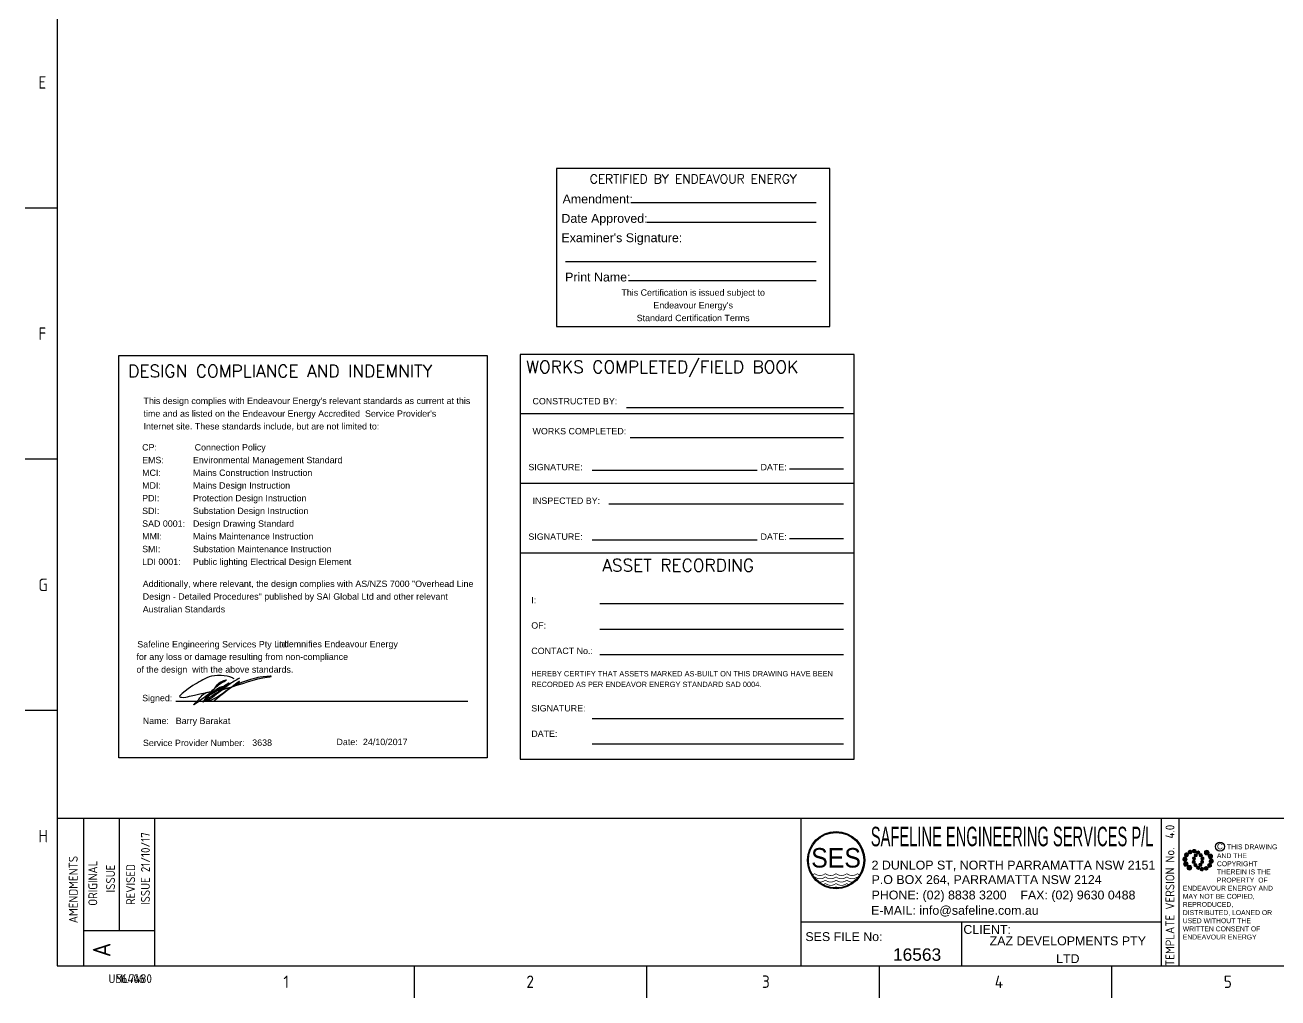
# Paper-space layout 'Sheet (2)' of a CAD drawing. Header units: metres. Extents: x -30 to 845, y -5 to 581.
# Drawn here: x -29.6 to 323.4, y -5.4 to 268.6 of the extents above; entities that cross this region are included whole.
import ezdxf
from ezdxf.enums import TextEntityAlignment as Align

# ---------------------------------------------------------------- set-up
doc = ezdxf.new("R2010")
doc.units = ezdxf.units.M
doc.layers.get('0').update_dxf_attribs({"color": 6})
for name, color, linetype in [('_User Miscellaneous1', 7, 'Continuous'), ('_User Miscellaneous6', 7, 'Continuous'), ('_User_HV_Exist', 7, 'Continuous'), ('Notes', 7, 'Continuous')]:
    doc.layers.add(name, color=color, linetype=linetype)
doc.styles.add('ARIAL', font='arial.ttf', dxfattribs={"height": 2})
doc.styles.add('BHB2', font='arial.ttf', dxfattribs={"height": 300})
doc.styles.add('Elec', font='romand__.ttf')
doc.styles.add('iecISOCP', font='isocp.shx')
doc.styles.get("Standard").update_dxf_attribs({"font": 'arial.ttf'})

# ---------------------------------------------------------------- blocks, each defined once
blk = doc.blocks.new('EE_LOGO_SMALL')
at = {"layer": 'Notes'}
h = blk.add_hatch(color=256, dxfattribs=at)
edge = h.paths.add_edge_path()
edge.add_spline(control_points=[(-8.41, 1.95), (-9.16, 1.99), (-9.8, 1.42), (-9.84, 0.67), (-9.89, -0.07), (-9.31, -0.71), (-8.56, -0.75), (-7.82, -0.8), (-7.18, -0.23), (-7.14, 0.52), (-7.09, 1.27), (-7.66, 1.91), (-8.41, 1.95)], knot_values=[0, 0, 0, 0, 1, 1, 1, 2, 2, 2, 3, 3, 3, 4, 4, 4, 4], degree=3, periodic=0)
h = blk.add_hatch(color=256, dxfattribs=at)
edge = h.paths.add_edge_path()
edge.add_spline(control_points=[(-6.81, 4.47), (-7.42, 4.82), (-8.21, 4.62), (-8.57, 4), (-8.92, 3.39), (-8.72, 2.6), (-8.1, 2.25), (-7.49, 1.89), (-6.7, 2.09), (-6.34, 2.71), (-5.98, 3.32), (-6.19, 4.11), (-6.81, 4.47)], knot_values=[0, 0, 0, 0, 1, 1, 1, 2, 2, 2, 3, 3, 3, 4, 4, 4, 4], degree=3, periodic=0)
h = blk.add_hatch(color=256, dxfattribs=at)
edge = h.paths.add_edge_path()
edge.add_spline(control_points=[(-4.19, 5.89), (-4.56, 6.46), (-5.32, 6.62), (-5.88, 6.26), (-6.45, 5.89), (-6.61, 5.13), (-6.25, 4.56), (-5.88, 4), (-5.13, 3.83), (-4.56, 4.2), (-3.99, 4.56), (-3.82, 5.32), (-4.19, 5.89)], knot_values=[0, 0, 0, 0, 1, 1, 1, 2, 2, 2, 3, 3, 3, 4, 4, 4, 4], degree=3, periodic=0)
h = blk.add_hatch(color=256, dxfattribs=at)
edge = h.paths.add_edge_path()
edge.add_spline(control_points=[(-2.5, 2.07), (-3.02, 2.18), (-3.52, 1.86), (-3.63, 1.35), (-3.74, 0.84), (-3.41, 0.33), (-2.91, 0.22), (-2.39, 0.11), (-1.89, 0.43), (-1.78, 0.95), (-1.67, 1.46), (-1.99, 1.96), (-2.5, 2.07)], knot_values=[0, 0, 0, 0, 1, 1, 1, 2, 2, 2, 3, 3, 3, 4, 4, 4, 4], degree=3, periodic=0)
h = blk.add_hatch(color=256, dxfattribs=at)
edge = h.paths.add_edge_path()
edge.add_spline(control_points=[(-1.35, 5.88), (-1.41, 6.52), (-1.98, 6.98), (-2.62, 6.92), (-3.26, 6.85), (-3.72, 6.28), (-3.66, 5.65), (-3.6, 5.01), (-3.03, 4.54), (-2.39, 4.61), (-1.75, 4.67), (-1.28, 5.24), (-1.35, 5.88)], knot_values=[0, 0, 0, 0, 1, 1, 1, 2, 2, 2, 3, 3, 3, 4, 4, 4, 4], degree=3, periodic=0)
h = blk.add_hatch(color=256, dxfattribs=at)
edge = h.paths.add_edge_path()
edge.add_spline(control_points=[(1.01, 4.87), (1.01, 4.27), (0.53, 3.79), (-0.07, 3.79), (-0.67, 3.79), (-1.16, 4.27), (-1.16, 4.87), (-1.16, 5.47), (-0.67, 5.96), (-0.07, 5.96), (0.53, 5.96), (1.01, 5.47), (1.01, 4.87)], knot_values=[0, 0, 0, 0, 1, 1, 1, 2, 2, 2, 3, 3, 3, 4, 4, 4, 4], degree=3, periodic=0)
edge = h.paths.add_edge_path()
edge.add_spline(control_points=[(-1.36, 3.98), (-1.87, 4.09), (-2.38, 3.77), (-2.49, 3.26), (-2.6, 2.75), (-2.27, 2.24), (-1.76, 2.13), (-1.25, 2.02), (-0.75, 2.35), (-0.64, 2.86), (-0.53, 3.37), (-0.85, 3.87), (-1.36, 3.98)], knot_values=[0, 0, 0, 0, 1, 1, 1, 2, 2, 2, 3, 3, 3, 4, 4, 4, 4], degree=3, periodic=0)
h = blk.add_hatch(color=256, dxfattribs=at)
edge = h.paths.add_edge_path()
edge.add_spline(control_points=[(2.33, 2.37), (2.77, 2.76), (2.8, 3.42), (2.42, 3.85), (2.03, 4.29), (1.37, 4.32), (0.94, 3.94), (0.51, 3.55), (0.47, 2.89), (0.85, 2.46), (1.24, 2.03), (1.9, 1.99), (2.33, 2.37)], knot_values=[0, 0, 0, 0, 1, 1, 1, 2, 2, 2, 3, 3, 3, 4, 4, 4, 4], degree=3, periodic=0)
edge = h.paths.add_edge_path()
edge.add_spline(control_points=[(1.01, 4.87), (1.01, 4.27), (0.53, 3.79), (-0.07, 3.79), (-0.67, 3.79), (-1.16, 4.27), (-1.16, 4.87), (-1.16, 5.47), (-0.67, 5.96), (-0.07, 5.96), (0.53, 5.96), (1.01, 5.47), (1.01, 4.87)], knot_values=[0, 0, 0, 0, 1, 1, 1, 2, 2, 2, 3, 3, 3, 4, 4, 4, 4], degree=3, periodic=0)
h = blk.add_hatch(color=256, dxfattribs=at)
edge = h.paths.add_edge_path()
edge.add_spline(control_points=[(1.01, 4.87), (1.01, 4.27), (0.53, 3.79), (-0.07, 3.79), (-0.67, 3.79), (-1.16, 4.27), (-1.16, 4.87), (-1.16, 5.47), (-0.67, 5.96), (-0.07, 5.96), (0.53, 5.96), (1.01, 5.47), (1.01, 4.87)], knot_values=[0, 0, 0, 0, 1, 1, 1, 2, 2, 2, 3, 3, 3, 4, 4, 4, 4], degree=3, periodic=0)
edge = h.paths.add_edge_path(flags=16)
edge.add_spline(control_points=[(1.01, 4.87), (1.01, 4.27), (0.53, 3.79), (-0.07, 3.79), (-0.67, 3.79), (-1.16, 4.27), (-1.16, 4.87), (-1.16, 5.47), (-0.67, 5.96), (-0.07, 5.96), (0.53, 5.96), (1.01, 5.47), (1.01, 4.87)], knot_values=[0, 0, 0, 0, 1, 1, 1, 2, 2, 2, 3, 3, 3, 4, 4, 4, 4], degree=3, periodic=0)
h = blk.add_hatch(color=256, dxfattribs=at)
edge = h.paths.add_edge_path()
edge.add_spline(control_points=[(2.98, 0.19), (3.52, 0.33), (3.83, 0.88), (3.69, 1.41), (3.55, 1.94), (3.01, 2.26), (2.48, 2.12), (1.95, 1.98), (1.63, 1.43), (1.77, 0.9), (1.91, 0.37), (2.45, 0.05), (2.98, 0.19)], knot_values=[0, 0, 0, 0, 1, 1, 1, 2, 2, 2, 3, 3, 3, 4, 4, 4, 4], degree=3, periodic=0)
h = blk.add_hatch(color=256, dxfattribs=at)
edge = h.paths.add_edge_path()
edge.add_spline(control_points=[(6.99, 4.87), (6.99, 4.04), (6.32, 3.36), (5.48, 3.36), (4.65, 3.36), (3.97, 4.04), (3.97, 4.87), (3.97, 5.71), (4.65, 6.38), (5.48, 6.38), (6.32, 6.38), (6.99, 5.71), (6.99, 4.87)], knot_values=[0, 0, 0, 0, 1, 1, 1, 2, 2, 2, 3, 3, 3, 4, 4, 4, 4], degree=3, periodic=0)
h = blk.add_hatch(color=256, dxfattribs=at)
edge = h.paths.add_edge_path()
edge.add_spline(control_points=[(8.37, 1.14), (9.1, 1.46), (9.42, 2.3), (9.11, 3.02), (8.79, 3.74), (7.95, 4.07), (7.23, 3.75), (6.51, 3.43), (6.18, 2.59), (6.49, 1.87), (6.81, 1.15), (7.65, 0.82), (8.37, 1.14)], knot_values=[0, 0, 0, 0, 1, 1, 1, 2, 2, 2, 3, 3, 3, 4, 4, 4, 4], degree=3, periodic=0)
h = blk.add_hatch(color=256, dxfattribs=at)
edge = h.paths.add_edge_path()
edge.add_spline(control_points=[(8.27, -1.91), (9.01, -1.95), (9.65, -1.38), (9.69, -0.63), (9.74, 0.12), (9.17, 0.75), (8.42, 0.8), (7.67, 0.84), (7.03, 0.27), (6.99, -0.48), (6.95, -1.22), (7.52, -1.87), (8.27, -1.91)], knot_values=[0, 0, 0, 0, 1, 1, 1, 2, 2, 2, 3, 3, 3, 4, 4, 4, 4], degree=3, periodic=0)
h = blk.add_hatch(color=256, dxfattribs=at)
edge = h.paths.add_edge_path()
edge.add_spline(control_points=[(-8.52, -1.1), (-9.24, -1.42), (-9.57, -2.26), (-9.25, -2.98), (-8.94, -3.7), (-8.09, -4.03), (-7.37, -3.71), (-6.65, -3.39), (-6.33, -2.55), (-6.64, -1.83), (-6.96, -1.11), (-7.8, -0.78), (-8.52, -1.1)], knot_values=[0, 0, 0, 0, 1, 1, 1, 2, 2, 2, 3, 3, 3, 4, 4, 4, 4], degree=3, periodic=0)
h = blk.add_hatch(color=256, dxfattribs=at)
edge = h.paths.add_edge_path()
edge.add_spline(control_points=[(-7.14, -4.83), (-7.14, -4), (-6.46, -3.32), (-5.63, -3.32), (-4.8, -3.32), (-4.12, -4), (-4.12, -4.83), (-4.12, -5.67), (-4.8, -6.34), (-5.63, -6.34), (-6.46, -6.34), (-7.14, -5.67), (-7.14, -4.83)], knot_values=[0, 0, 0, 0, 1, 1, 1, 2, 2, 2, 3, 3, 3, 4, 4, 4, 4], degree=3, periodic=0)
h = blk.add_hatch(color=256, dxfattribs=at)
edge = h.paths.add_edge_path()
edge.add_spline(control_points=[(-3.13, -0.15), (-3.66, -0.29), (-3.98, -0.84), (-3.84, -1.37), (-3.7, -1.9), (-3.15, -2.22), (-2.62, -2.08), (-2.09, -1.94), (-1.78, -1.39), (-1.91, -0.86), (-2.06, -0.33), (-2.6, -0.01), (-3.13, -0.15)], knot_values=[0, 0, 0, 0, 1, 1, 1, 2, 2, 2, 3, 3, 3, 4, 4, 4, 4], degree=3, periodic=0)
h = blk.add_hatch(color=256, dxfattribs=at)
edge = h.paths.add_edge_path()
edge.add_spline(control_points=[(-2.48, -2.33), (-2.91, -2.72), (-2.95, -3.38), (-2.56, -3.81), (-2.18, -4.24), (-1.52, -4.28), (-1.08, -3.9), (-0.65, -3.51), (-0.62, -2.85), (-1, -2.42), (-1.39, -1.98), (-2.05, -1.95), (-2.48, -2.33)], knot_values=[0, 0, 0, 0, 1, 1, 1, 2, 2, 2, 3, 3, 3, 4, 4, 4, 4], degree=3, periodic=0)
h = blk.add_hatch(color=256, dxfattribs=at)
edge = h.paths.add_edge_path()
edge.add_spline(control_points=[(-1.16, -4.83), (-1.16, -4.23), (-0.67, -3.74), (-0.07, -3.74), (0.53, -3.74), (1.01, -4.23), (1.01, -4.83), (1.01, -5.43), (0.53, -5.92), (-0.07, -5.92), (-0.67, -5.92), (-1.16, -5.43), (-1.16, -4.83)], knot_values=[0, 0, 0, 0, 1, 1, 1, 2, 2, 2, 3, 3, 3, 4, 4, 4, 4], degree=3, periodic=0)
h = blk.add_hatch(color=256, dxfattribs=at)
edge = h.paths.add_edge_path()
edge.add_spline(control_points=[(1.22, -3.94), (1.73, -4.05), (2.23, -3.73), (2.34, -3.22), (2.45, -2.71), (2.13, -2.2), (1.62, -2.09), (1.11, -1.98), (0.6, -2.3), (0.49, -2.81), (0.38, -3.32), (0.71, -3.83), (1.22, -3.94)], knot_values=[0, 0, 0, 0, 1, 1, 1, 2, 2, 2, 3, 3, 3, 4, 4, 4, 4], degree=3, periodic=0)
h = blk.add_hatch(color=256, dxfattribs=at)
edge = h.paths.add_edge_path()
edge.add_spline(control_points=[(1.2, -5.84), (1.27, -6.47), (1.84, -6.94), (2.47, -6.87), (3.11, -6.81), (3.58, -6.24), (3.51, -5.6), (3.45, -4.96), (2.88, -4.5), (2.24, -4.56), (1.6, -4.63), (1.13, -5.2), (1.2, -5.84)], knot_values=[0, 0, 0, 0, 1, 1, 1, 2, 2, 2, 3, 3, 3, 4, 4, 4, 4], degree=3, periodic=0)
h = blk.add_hatch(color=256, dxfattribs=at)
edge = h.paths.add_edge_path()
edge.add_spline(control_points=[(2.36, -2.03), (2.87, -2.14), (3.37, -1.81), (3.48, -1.3), (3.59, -0.79), (3.27, -0.29), (2.76, -0.18), (2.25, -0.07), (1.74, -0.39), (1.63, -0.9), (1.52, -1.41), (1.85, -1.92), (2.36, -2.03)], knot_values=[0, 0, 0, 0, 1, 1, 1, 2, 2, 2, 3, 3, 3, 4, 4, 4, 4], degree=3, periodic=0)
h = blk.add_hatch(color=256, dxfattribs=at)
edge = h.paths.add_edge_path()
edge.add_spline(control_points=[(4.05, -5.84), (4.41, -6.41), (5.17, -6.58), (5.73, -6.21), (6.3, -5.85), (6.46, -5.09), (6.1, -4.52), (5.73, -3.95), (4.98, -3.79), (4.41, -4.16), (3.84, -4.52), (3.68, -5.28), (4.05, -5.84)], knot_values=[0, 0, 0, 0, 1, 1, 1, 2, 2, 2, 3, 3, 3, 4, 4, 4, 4], degree=3, periodic=0)
h = blk.add_hatch(color=256, dxfattribs=at)
edge = h.paths.add_edge_path()
edge.add_spline(control_points=[(6.66, -4.43), (7.27, -4.78), (8.06, -4.58), (8.42, -3.96), (8.78, -3.35), (8.57, -2.56), (7.96, -2.2), (7.34, -1.84), (6.55, -2.05), (6.2, -2.66), (5.84, -3.28), (6.04, -4.07), (6.66, -4.43)], knot_values=[0, 0, 0, 0, 1, 1, 1, 2, 2, 2, 3, 3, 3, 4, 4, 4, 4], degree=3, periodic=0)
at = {"layer": 'Notes', "lineweight": 0}
for points in [[(1.85, 2.13), (1.85, 2.13)], [(-1.99, -2.08), (-1.99, -2.08)]]:
    blk.add_lwpolyline(points, dxfattribs=at)
for points in [[(-8.41, 1.95), (-9.16, 1.99), (-9.8, 1.42), (-9.84, 0.67), (-9.89, -0.07), (-9.31, -0.71), (-8.56, -0.75), (-7.82, -0.8), (-7.18, -0.23), (-7.14, 0.52), (-7.09, 1.27), (-7.66, 1.91), (-8.41, 1.95)], [(-6.81, 4.47), (-7.42, 4.82), (-8.21, 4.62), (-8.57, 4), (-8.92, 3.39), (-8.72, 2.6), (-8.1, 2.25), (-7.49, 1.89), (-6.7, 2.09), (-6.34, 2.71), (-5.98, 3.32), (-6.19, 4.11), (-6.81, 4.47)], [(-4.19, 5.89), (-4.56, 6.46), (-5.32, 6.62), (-5.88, 6.26), (-6.45, 5.89), (-6.61, 5.13), (-6.25, 4.56), (-5.88, 4), (-5.13, 3.83), (-4.56, 4.2), (-3.99, 4.56), (-3.82, 5.32), (-4.19, 5.89)], [(-2.5, 2.07), (-3.02, 2.18), (-3.52, 1.86), (-3.63, 1.35), (-3.74, 0.84), (-3.41, 0.33), (-2.91, 0.22), (-2.39, 0.11), (-1.89, 0.43), (-1.78, 0.95), (-1.67, 1.46), (-1.99, 1.96), (-2.5, 2.07)], [(-1.35, 5.88), (-1.41, 6.52), (-1.98, 6.98), (-2.62, 6.92), (-3.26, 6.85), (-3.72, 6.28), (-3.66, 5.65), (-3.6, 5.01), (-3.03, 4.54), (-2.39, 4.61), (-1.75, 4.67), (-1.28, 5.24), (-1.35, 5.88)], [(-1.36, 3.98), (-1.87, 4.09), (-2.38, 3.77), (-2.49, 3.26), (-2.6, 2.75), (-2.27, 2.24), (-1.76, 2.13), (-1.25, 2.02), (-0.75, 2.35), (-0.64, 2.86), (-0.53, 3.37), (-0.85, 3.87), (-1.36, 3.98)], [(1.01, 4.87), (1.01, 4.27), (0.53, 3.79), (-0.07, 3.79), (-0.67, 3.79), (-1.16, 4.27), (-1.16, 4.87), (-1.16, 5.47), (-0.67, 5.96), (-0.07, 5.96), (0.53, 5.96), (1.01, 5.47), (1.01, 4.87)], [(1.01, 4.87), (1.01, 4.27), (0.53, 3.79), (-0.07, 3.79), (-0.67, 3.79), (-1.16, 4.27), (-1.16, 4.87), (-1.16, 5.47), (-0.67, 5.96), (-0.07, 5.96), (0.53, 5.96), (1.01, 5.47), (1.01, 4.87)], [(2.33, 2.37), (2.77, 2.76), (2.8, 3.42), (2.42, 3.85), (2.03, 4.29), (1.37, 4.32), (0.94, 3.94), (0.51, 3.55), (0.47, 2.89), (0.85, 2.46), (1.24, 2.03), (1.9, 1.99), (2.33, 2.37)], [(2.98, 0.19), (3.52, 0.33), (3.83, 0.88), (3.69, 1.41), (3.55, 1.94), (3.01, 2.26), (2.48, 2.12), (1.95, 1.98), (1.63, 1.43), (1.77, 0.9), (1.91, 0.37), (2.45, 0.05), (2.98, 0.19)], [(6.99, 4.87), (6.99, 4.04), (6.32, 3.36), (5.48, 3.36), (4.65, 3.36), (3.97, 4.04), (3.97, 4.87), (3.97, 5.71), (4.65, 6.38), (5.48, 6.38), (6.32, 6.38), (6.99, 5.71), (6.99, 4.87)], [(8.37, 1.14), (9.1, 1.46), (9.42, 2.3), (9.11, 3.02), (8.79, 3.74), (7.95, 4.07), (7.23, 3.75), (6.51, 3.43), (6.18, 2.59), (6.49, 1.87), (6.81, 1.15), (7.65, 0.82), (8.37, 1.14)], [(8.27, -1.91), (9.01, -1.95), (9.65, -1.38), (9.69, -0.63), (9.74, 0.12), (9.17, 0.75), (8.42, 0.8), (7.67, 0.84), (7.03, 0.27), (6.99, -0.48), (6.95, -1.22), (7.52, -1.87), (8.27, -1.91)], [(-8.52, -1.1), (-9.24, -1.42), (-9.57, -2.26), (-9.25, -2.98), (-8.94, -3.7), (-8.09, -4.03), (-7.37, -3.71), (-6.65, -3.39), (-6.33, -2.55), (-6.64, -1.83), (-6.96, -1.11), (-7.8, -0.78), (-8.52, -1.1)], [(-7.14, -4.83), (-7.14, -4), (-6.46, -3.32), (-5.63, -3.32), (-4.8, -3.32), (-4.12, -4), (-4.12, -4.83), (-4.12, -5.67), (-4.8, -6.34), (-5.63, -6.34), (-6.46, -6.34), (-7.14, -5.67), (-7.14, -4.83)], [(-3.13, -0.15), (-3.66, -0.29), (-3.98, -0.84), (-3.84, -1.37), (-3.7, -1.9), (-3.15, -2.22), (-2.62, -2.08), (-2.09, -1.94), (-1.78, -1.39), (-1.91, -0.86), (-2.06, -0.33), (-2.6, -0.01), (-3.13, -0.15)], [(-2.48, -2.33), (-2.91, -2.72), (-2.95, -3.38), (-2.56, -3.81), (-2.18, -4.24), (-1.52, -4.28), (-1.08, -3.9), (-0.65, -3.51), (-0.62, -2.85), (-1, -2.42), (-1.39, -1.98), (-2.05, -1.95), (-2.48, -2.33)], [(-1.16, -4.83), (-1.16, -4.23), (-0.67, -3.74), (-0.07, -3.74), (0.53, -3.74), (1.01, -4.23), (1.01, -4.83), (1.01, -5.43), (0.53, -5.92), (-0.07, -5.92), (-0.67, -5.92), (-1.16, -5.43), (-1.16, -4.83)], [(1.22, -3.94), (1.73, -4.05), (2.23, -3.73), (2.34, -3.22), (2.45, -2.71), (2.13, -2.2), (1.62, -2.09), (1.11, -1.98), (0.6, -2.3), (0.49, -2.81), (0.38, -3.32), (0.71, -3.83), (1.22, -3.94)], [(1.2, -5.84), (1.27, -6.47), (1.84, -6.94), (2.47, -6.87), (3.11, -6.81), (3.58, -6.24), (3.51, -5.6), (3.45, -4.96), (2.88, -4.5), (2.24, -4.56), (1.6, -4.63), (1.13, -5.2), (1.2, -5.84)], [(2.36, -2.03), (2.87, -2.14), (3.37, -1.81), (3.48, -1.3), (3.59, -0.79), (3.27, -0.29), (2.76, -0.18), (2.25, -0.07), (1.74, -0.39), (1.63, -0.9), (1.52, -1.41), (1.85, -1.92), (2.36, -2.03)], [(4.05, -5.84), (4.41, -6.41), (5.17, -6.58), (5.73, -6.21), (6.3, -5.85), (6.46, -5.09), (6.1, -4.52), (5.73, -3.95), (4.98, -3.79), (4.41, -4.16), (3.84, -4.52), (3.68, -5.28), (4.05, -5.84)], [(6.66, -4.43), (7.27, -4.78), (8.06, -4.58), (8.42, -3.96), (8.78, -3.35), (8.57, -2.56), (7.96, -2.2), (7.34, -1.84), (6.55, -2.05), (6.2, -2.66), (5.84, -3.28), (6.04, -4.07), (6.66, -4.43)]]:
    blk.add_open_spline(points, degree=3, knots=[0, 0, 0, 0, 1, 1, 1, 2, 2, 2, 3, 3, 3, 4, 4, 4, 4], dxfattribs=at)
blk = doc.blocks.new('EE_COPYRIGHT_A1')
at = {"layer": 'Notes'}
blk.add_circle((9.53, -0.82), 1.15, dxfattribs=at)
at = {"xscale": 0.4, "yscale": 0.4, "zscale": 0.4}
blk.add_blockref('EE_LOGO_SMALL', (3.96, -4.29), dxfattribs=at)
at = {"layer": 'Notes', "insert": (0, 0), "char_height": 1.25, "width": 24.1208, "attachment_point": 1, "style": 'ARIAL'}
blk.add_mtext('\\pt8.75;               ^I{\\H1.2x;C } THIS DRAWING\\P\\pi-8.75,l8.75,t8.75,20;       ^IAND THE ^I\\P\\pi0,t8.75;COPYRIGHT\\P\\pi-8.75,t1.25,8.75;^I^ITHEREIN IS THE PROPERTY  OF \\P\\pi0,l0,t1.25;ENDEAVOUR ENERGY AND MAY NOT BE COPIED, REPRODUCED, DISTRIBUTED, LOANED OR USED WITHOUT THE WRITTEN CONSENT OF ENDEAVOUR ENERGY', dxfattribs=at)
blk = doc.blocks.new('A1_FRAME_TITLE')
at = {"layer": '_User Miscellaneous1'}
h = blk.add_hatch(color=152, dxfattribs=at)
h.paths.add_polyline_path([(199.89, 35.76, 1), (216.04, 35.76, 1)])
h.paths.add_polyline_path([(215.79, 35.76, -1), (200.14, 35.76, -1)], flags=16)
at = {"layer": '_User Miscellaneous1', "color": 3, "linetype": 'Continuous'}
blk.add_line((198.16, 5.97), (198.16, 47.62), dxfattribs=at)
at = {"layer": '_User Miscellaneous1', "color": 7}
for p, q in [((298.52, 18.33), (198.16, 18.33)), ((298.52, 18.33), (198.16, 18.33)), ((299.54, 18.33), (198.16, 18.33)), ((243.34, 18.33), (243.34, 5.97))]:
    blk.add_line(p, q, dxfattribs=at)
at = {"layer": '_User Miscellaneous1', "color": 152, "const_width": 0.2}
for points in [[(201.32, 31.64, 0.074056), (201.93, 31.99), (201.93, 31.99, 0.352141), (204.95, 31.99), (204.95, 31.99, 0.352141), (207.97, 31.99), (207.97, 31.99, 0.352141), (210.98, 31.99), (210.98, 31.99, 0.352141), (214, 31.99), (214, 31.99, 0.074056), (214.61, 31.64)], [(201.79, 30.96, 0.018675), (201.93, 31.07), (201.93, 31.07, 0.352141), (204.95, 31.07), (204.95, 31.07, 0.352141), (207.97, 31.07), (207.97, 31.07, 0.352141), (210.98, 31.07), (210.98, 31.07, 0.352141), (214, 31.07), (214, 31.07, 0.018675), (214.15, 30.96)], [(203.09, 29.64, 0.208334), (204.95, 30.15), (204.95, 30.15, 0.352141), (207.97, 30.15), (207.97, 30.15, 0.352141), (210.98, 30.15), (210.98, 30.15, 0.208334), (212.84, 29.64)], [(204.3, 28.85, 0.07821), (204.95, 29.22), (204.95, 29.22, 0.352141), (207.97, 29.22), (207.97, 29.22, 0.352141), (210.98, 29.22, 0.07821), (211.63, 28.85)], [(207.4, 27.96, 0.069256), (207.97, 28.3), (207.97, 28.3, 0.069256), (208.54, 27.96)]]:
    blk.add_lwpolyline(points, format="xyb", dxfattribs=at)
at = {"layer": '_User Miscellaneous1', "color": 152}
for radius in [8.07, 7.82]:
    blk.add_circle((207.97, 35.76), radius, dxfattribs=at)
at = {"layer": 'Notes', "color": 3, "linetype": 'Continuous'}
for p, q in [((-11.55, 574.39), (-11.55, 5.97)), ((-3.96, 5.97), (-3.96, 47.62)), ((6.04, 15.97), (6.04, 47.62)), ((16.04, 5.97), (16.04, 47.62)), ((299.54, 47.62), (299.54, 5.97)), ((299.54, 47.62), (299.54, 5.97)), ((299.54, 47.62), (299.54, 5.97)), ((299.54, 47.62), (299.54, 5.97)), ((304.54, 47.62), (304.54, 5.97)), ((-3.96, 15.97), (16.04, 15.97))]:
    blk.add_line(p, q, dxfattribs=at)
at = {"layer": 'Notes', "linetype": 'Continuous'}
for p, q in [((-11.55, 219.43), (-20.55, 219.43)), ((-11.55, 148.68), (-20.55, 148.68)), ((-11.55, 77.93), (-20.55, 77.93)), ((89.14, -3.03), (89.14, 5.97)), ((154.65, -3.03), (154.65, 5.97)), ((220.16, -3.03), (220.16, 5.97)), ((285.67, -3.03), (285.67, 5.97))]:
    blk.add_line(p, q, dxfattribs=at)
at = {"layer": 'Notes', "color": 3, "linetype": 'Continuous', "flags": 128}
for points in [[(-11.55, 47.62), (123.8, 47.62)], [(123.8, 47.62), (844.88, 47.62)], [(-11.55, 5.97), (844.88, 5.97)]]:
    blk.add_lwpolyline(points, dxfattribs=at)
at = {"layer": 'Notes', "xscale": 1.1, "yscale": 1.1, "zscale": 1.1}
blk.add_blockref('EE_COPYRIGHT_A1', (305.65, 40.49), dxfattribs=at)
at = {"layer": '_User Miscellaneous1', "color": 152, "style": 'BHB2'}
for s, width, p, p2 in [('SAFELINE ENGINEERING SERVICES P/L', 0.538994, (217.75, 39.69), (297.38, 39.69)), ('SES', 0.910921, (200.95, 33.69), (214.96, 33.69))]:
    blk.add_text(s, height=5.5, dxfattribs=dict(at, width=width)).set_placement(p, p2, align=Align.FIT)
at = {"layer": '_User Miscellaneous1', "color": 7, "ltscale": 5, "style": 'BHB2'}
for s, p in [('2 DUNLOP ST, NORTH PARRAMATTA NSW 2151', (217.97, 33.14)), ('P.O BOX 264, PARRAMATTA NSW 2124', (217.97, 29.05)), ('PHONE: (02) 8838 3200    FAX: (02) 9630 0488', (217.97, 24.71)), ('E-MAIL: info@safeline.com.au', (217.83, 20.39)), ('SES FILE No:', (199.32, 12.99)), ('CLIENT:', (243.84, 15.02))]:
    blk.add_text(s, height=2.5, dxfattribs=at).set_placement(p)
at = {"layer": '_User Miscellaneous1', "color": 7, "ltscale": 0.25, "style": 'BHB2'}
blk.add_text('16563', height=3.5, dxfattribs=at).set_placement((230.79, 9.19), align=Align.MIDDLE)
at = {"layer": '_User Miscellaneous1', "color": 7, "ltscale": 0.25, "insert": (273.26, 10.54), "char_height": 2.5, "width": 45.4208, "attachment_point": 5, "line_spacing_factor": 1.2, "style": 'BHB2'}
blk.add_mtext('ZAZ DEVELOPMENTS PTY LTD', dxfattribs=at)
at = {"layer": 'Notes', "color": 7, "style": 'iecISOCP'}
for s, p in [('E', (-16.81, 253.06)), ('F', (-16.81, 182.31)), ('G', (-16.81, 111.56)), ('H', (-16.81, 40.81)), ('1', (52.24, -0.22)), ('2', (120.7, -0.22)), ('3', (187.09, -0.2)), ('4', (252.67, -0.22)), ('5', (317.21, -0.22))]:
    blk.add_text(s, height=3.5, dxfattribs=at).set_placement(p)
blk.add_text('TEMPLATE VERSION No.', height=2.5, rotation=90, dxfattribs=at).set_placement((302.04, 5.97), align=Align.MIDDLE_LEFT)
for s, height, p in [('AMENDMENTS', 2.5, (-5.71, 18.02)), ('ORIGINAL', 2.5, (-0.21, 22.94)), ('ISSUE', 2.5, (4.79, 26.69)), ('A', 5, (3.54, 8.47))]:
    blk.add_text(s, height=height, rotation=90, dxfattribs=at).set_placement(p)
at = {"layer": 'Notes', "color": 7, "linetype": 'Continuous', "insert": (7.95, 23.15), "char_height": 2.5, "width": 22.1784, "attachment_point": 1, "rotation": 90, "style": 'iecISOCP'}
blk.add_mtext('REVISED \\PISSUE 21/10/17', dxfattribs=at)
at = {"layer": 'Notes', "color": 7, "style": 'iecISOCP', "flags": 8}
blk.add_attdef('VERSION_NO', text='', height=2.5, rotation=90, dxfattribs=at).set_placement((302.04, 43.81), align=Align.MIDDLE_CENTER)
at = {"layer": 'Notes', "color": 7, "style": 'iecISOCP'}
for tag, p in [('CAP_NO', (513.19, 43.46)), ('IE_NUM', (513.05, 37.81)), ('REF_No_1', (335.24, 32.31)), ('REF_1', (362.52, 32.31)), ('GEN_WO', (441.71, 31.76)), ('HV_SWITCH', (513.46, 32.16)), ('REF_No_2', (335.24, 26.31)), ('REF_2', (362.52, 26.31)), ('OH_WO', (441.71, 25.81)), ('UBD_REF', (513.05, 25.83)), ('REF_No_3', (335.24, 20.31)), ('REF_3', (362.52, 20.31)), ('UG_WO', (441.71, 20.05)), ('GIS_MAP_No', (513.05, 20.04)), ('REF_No_4', (335.24, 14.31)), ('REF_4', (362.52, 14.31)), ('SUB_WO', (441.71, 13.81)), ('HV_OP_DIAG', (513.33, 14.2)), ('LGA', (512.95, 7.78))]:
    blk.add_attdef(tag, p, '', height=2.5, dxfattribs=at)
for tag, p in [('scale', (567.76, 33.27)), ('DRAWN', (567.76, 24.93)), ('DATE', (567.76, 16.88)), ('CHD', (567.76, 8.37)), ('DESIGN', (605.62, 9.15))]:
    blk.add_attdef(tag, text='', height=2.5, dxfattribs=at).set_placement(p, align=Align.CENTER)
at = {"layer": 'Notes', "color": 4, "style": 'iecISOCP'}
blk.add_attdef('NUM', text='', height=7, dxfattribs=at).set_placement((812.88, 20.12), align=Align.MIDDLE_CENTER)
at = {"layer": 'Notes', "color": 1, "style": 'iecISOCP'}
blk.add_attdef('REV', text='', height=5, dxfattribs=at).set_placement((840.57, 17.1), align=Align.CENTER)
at = {"layer": 'Notes', "color": 7, "style": 'iecISOCP'}
for tag, p in [('NS', (811.23, 8.12)), ('SHTS', (825.93, 8.12))]:
    blk.add_attdef(tag, text='', height=2.5, dxfattribs=at).set_placement(p, align=Align.MIDDLE)
at = {"layer": 'Notes', "style": 'iecISOCP'}
blk.add_attdef('ExportID', (-11.47, 2.39), '', height=2.5, dxfattribs=at)
at = {"layer": 'Notes', "style": 'iecISOCP', "flags": 1}
for tag, p in [('ProjectType', (-6.37, -26.8)), ('ProjectNumber', (3.01, -26.82)), ('DrawingNumber', (14.96, -26.8)), ('ProjectDescription', (27.02, -26.83)), ('ExportDate', (39.74, -26.79)), ('ExportUserName', (48.61, -26.8)), ('DesignerCompanyName', (60.94, -26.79)), ('ExportAreaOfInterest', (76.55, -26.81)), ('GIS_SUCCESS', (91.45, -26.78)), ('CAD_SUCCESS', (101.24, -26.78)), ('DEPOTCODE', (111.56, -26.88)), ('ExportCategories', (119.53, -26.8)), ('Comments', (133.84, -26.88))]:
    blk.add_attdef(tag, p, '', height=1, dxfattribs=at)
blk = doc.blocks.new('A$C33A57FF0')
at = {"layer": '_User Miscellaneous1'}
blk.add_open_spline([(-2160, 630), (-2284, 724), (-3002, 934), (-3565, 683), (-4078, 506), (-4638, 146), (-4389, 72), (-3654, 173), (-2424, 165), (-1164, 447), (-667, 449), (-380, 455), (-859, 505), (-1234, 467), (-2305, 324), (-2755, -82), (-3390, -244), (-3323, 70), (-3012, 179), (-2783, 319), (-2473, 320), (-3227, 112), (-3342, 51), (-4175, -405), (-3681, -46), (-3490, 192), (-3085, 150), (-2896, 436), (-2689, 554), (-2329, 604), (-2859, 396), (-3092, 230), (-3361, 19), (-3697, -305), (-3433, -120), (-3248, 51), (-2873, 169), (-2016, 632), (-2890, 33), (-3801, -272), (-3082, -122), (-2768, 256), (-2228, 194), (-1497, 670), (-2387, 159), (-3106, -255)], degree=3, knots=[1.597659, 1.597659, 1.597659, 1.597659, 4.82856, 13.990127, 23.982481, 25.862639, 26.708722, 30.162034, 49.911681, 62.709561, 66.600074, 67.322067, 69.251466, 74.222677, 84.908517, 95.649252, 97.560291, 98.767738, 103.067758, 106.707321, 107.335951, 110.950972, 117.600494, 122.624006, 124.837842, 130.75516, 132.335925, 136.200332, 139.218645, 140.995783, 143.051772, 149.654855, 152.128163, 155.236362, 156.74692, 158.796523, 163.630756, 169.408198, 177.85678, 183.527955, 185.788063, 194.41516, 198.351238, 201.556175, 215.127886, 215.127886, 215.127886, 215.127886], dxfattribs=at)
blk.add_spline([(-1858, 582), (-2355, 358), (-2613, 212)], degree=3, dxfattribs=at)
blk.add_open_spline([(-2088, 586), (-2139, 612), (-2160, 630), (-2160, 630)], degree=3, dxfattribs=at)
blk = doc.blocks.new('NOTE_DESIGN-COMPLIANCE')
blk.add_line((16, 16.01), (98.33, 16.01))
blk.add_lwpolyline([(0, 113.3), (103.74, 113.3), (103.74, 0), (0, 0)], close=True)
at = {"layer": '_User Miscellaneous1', "xscale": 0.0064, "yscale": 0.0064, "zscale": 0.0064, "rotation": 8.195061164400261}
blk.add_blockref('A$C33A57FF0', (46.22, 20.48), dxfattribs=at)
at = {"color": 7, "lineweight": -3, "style": 'Elec'}
blk.add_text('DESIGN COMPLIANCE AND INDEMNITY', height=3.5, dxfattribs=at).set_placement((2.6, 106.13), align=Align.BOTTOM_LEFT)
at = {"color": 7, "lineweight": -3}
for s, p in [('Signed:', (6.54, 17.75)), ('Name:', (6.71, 11.32)), ('Service Provider Number:', (6.76, 5.11)), ('Date: ', (61.29, 5.38))]:
    blk.add_text(s, height=1.79, dxfattribs=at).set_placement(p, align=Align.TOP_LEFT)
at = {"color": 7, "lineweight": -3, "char_height": 1.79, "line_spacing_factor": 1.2}
for s, insert, attachment_point in [("This design complies with Endeavour Energy's relevant standards as current at this \\Ptime and as listed on the Endeavour Energy Accredited  Service Provider's\\PInternet site. These standards include, but are not limited to:", (6.92, 92.16), 7), ('CP:^I           Connection Policy\\PEMS:^I^IEnvironmental Management Standard\\PMCI:^I^IMains Construction Instruction\\PMDI:^I^IMains Design Instruction\\PPDI:^I^IProtection Design Instruction\\PSDI:^I^ISubstation Design Instruction\\PSAD 0001:^IDesign Drawing Standard\\PMMI:^I^IMains Maintenance Instruction\\PSMI:^I^ISubstation Maintenance Instruction\\PLDI 0001:^IPublic lighting Electrical Design Element ', (6.53, 88.36), 1), ('\\PAdditionally, where relevant, the design complies with AS/NZS 7000 "Overhead Line\\PDesign - Detailed Procedures" published by SAI Global Ltd and other relevant \\PAustralian Standards', (6.7, 53.5), 1), ('                                                         indemnifies Endeavour Energy \\Pfor any loss or damage resulting from non-compliance \\Pof the design  with the above standards.', (4.93, 32.94), 1)]:
    blk.add_mtext(s, dxfattribs=dict(at, insert=insert, attachment_point=attachment_point))
at = {"ltscale": 0.5}
for tag, p in [('COMPANYNAME', (5.15, 31.1)), ('NAME', (16, 9.52)), ('SPN', (37.54, 3.38)), ('DATE', (68.73, 3.59))]:
    blk.add_attdef(tag, p, '', height=1.8, dxfattribs=at)
blk = doc.blocks.new('AA1')
at = {"color": 7, "linetype": 'Continuous', "lineweight": -3}
for p, q in [((1018.24, 111.11), (1079.37, 111.11)), ((1019.24, 102.66), (1079.37, 102.66)), ((1008.54, 93.47), (1055.07, 93.47)), ((1064.16, 93.82), (1079.37, 93.82)), ((1013.24, 83.99), (1079.37, 83.99)), ((1064.16, 74.24), (1079.37, 74.24)), ((1008.54, 73.89), (1055.07, 73.89)), ((1010.74, 55.9), (1079.37, 55.9)), ((1010.74, 48.7), (1079.37, 48.7)), ((1010.74, 41.53), (1079.37, 41.53)), ((1008.54, 23.48), (1079.37, 23.48)), ((1008.54, 16.39), (1079.37, 16.39))]:
    blk.add_line(p, q, dxfattribs=at)
at = {"lineweight": -3}
for p, q in [((1082.34, 109.31), (988.24, 109.31)), ((1082.34, 89.73), (988.24, 89.73)), ((1082.11, 70.14), (988.24, 70.14))]:
    blk.add_line(p, q, dxfattribs=at)
blk.add_lwpolyline([(988.24, 12.11), (1082.34, 12.11), (1082.34, 126.06), (988.24, 126.06)], close=True, dxfattribs=at)
at = {"color": 7, "lineweight": -3, "style": 'Elec'}
blk.add_text('WORKS COMPLETED/FIELD BOOK', height=3.5, dxfattribs=at).set_placement((989.99, 122.56), align=Align.MIDDLE_LEFT)
at = {"color": 7, "lineweight": -3}
for s, p in [('CONSTRUCTED BY:', (991.75, 112.9)), ('WORKS COMPLETED:', (991.76, 104.45)), ('INSPECTED BY:', (991.76, 84.87))]:
    blk.add_text(s, height=1.79, dxfattribs=at).set_placement(p, align=Align.MIDDLE_LEFT)
for s, p in [('SIGNATURE:', (998.24, 94.34)), ('DATE:', (1059.69, 94.34)), ('SIGNATURE:', (998.24, 74.75)), ('DATE:', (1059.69, 74.75))]:
    blk.add_text(s, height=1.79, dxfattribs=at).set_placement(p, align=Align.MIDDLE_CENTER)
at = {"color": 7, "lineweight": -3, "style": 'Elec'}
blk.add_text('ASSET RECORDING', height=3.5, dxfattribs=at).set_placement((1011.42, 68.43), align=Align.TOP_LEFT)
at = {"color": 7, "lineweight": -3, "insert": (991.41, 57.79), "char_height": 1.79, "width": 89.6105, "attachment_point": 1, "line_spacing_factor": 1.2}
blk.add_mtext('I:\\P\\POF:\\P\\PCONTACT No.:\\P{\\H0.83799x;\\PHEREBY CERTIFY THAT ASSETS MARKED AS-BUILT ON THIS DRAWING HAVE BEEN\\PRECORDED AS PER ENDEAVOR ENERGY STANDARD SAD 0004.}\\P\\PSIGNATURE:\\P\\PDATE:', dxfattribs=at)

psp = doc.layouts.new('Sheet (2)')

# ---------------------------------------------------------------- linework, layer by layer
at = {"color": 7, "linetype": 'Continuous', "lineweight": -3}
for p, q in [((141.38, 218.58), (193.28, 218.58)), ((145.59, 213.08), (193.28, 213.08)), ((122.64, 202), (193.28, 202)), ((140.58, 196.63), (193.28, 196.63))]:
    psp.add_line(p, q, dxfattribs=at)
at = {"color": 7}
psp.add_lwpolyline([(120.13, 183.68), (197.11, 183.68), (197.11, 228.2), (120.13, 228.2)], close=True, dxfattribs=at)

# ---------------------------------------------------------------- block references
at = {"layer": '_User Miscellaneous6'}
ref = psp.add_blockref('A1_FRAME_TITLE', (-9.08, -2.39), dxfattribs=at)
ref.add_attrib('CAP_NO', 'UML7480', dxfattribs={"layer": 'Notes', "color": 7, "height": 2.5, "style": 'iecISOCP'}).set_placement((0, 0), align=Align.MIDDLE_CENTER)
ref.add_attrib('ExportID', '56406', dxfattribs={"layer": 'Notes', "height": 2.5, "style": 'iecISOCP'}).set_placement((0, 0), align=Align.MIDDLE_CENTER)
ref.add_attrib('VERSION_NO', '4.0', dxfattribs={"layer": 'Notes', "color": 7, "height": 2.5, "rotation": 90, "style": 'iecISOCP'}).set_placement((292.96, 41.42), align=Align.MIDDLE_CENTER)
at = {"layer": '_User_HV_Exist'}
psp.add_blockref('AA1', (-878.4, 49.76), dxfattribs=at)
at = {"layer": 'Notes', "color": 0, "lineweight": -3}
psp.add_blockref('NOTE_DESIGN-COMPLIANCE', (-3.17, 62.2), dxfattribs=at).add_auto_attribs({'DATE': '24/10/2017', 'SPN': '3638', 'NAME': 'Barry Barakat', 'COMPANYNAME': 'Safeline Engineering Services Pty Ltd'})

# ---------------------------------------------------------------- texts
at = {"color": 7, "lineweight": -3, "style": 'Elec'}
psp.add_text('CERTIFIED BY ENDEAVOUR ENERGY', height=2.52, dxfattribs=at).set_placement((158.65, 225.26), align=Align.MIDDLE_CENTER)
at = {"color": 7, "lineweight": -3}
for s, p in [('Amendment:', (121.83, 219.62)), ('Date Approved:', (121.5, 214.15)), ("Examiner's Signature:", (121.5, 208.69))]:
    psp.add_text(s, height=2.5, dxfattribs=at).set_placement(p, align=Align.MIDDLE_LEFT)
psp.add_text('Print Name:', height=2.5, dxfattribs=at).set_placement((122.53, 195.63), align=Align.BOTTOM_LEFT)
at = {"color": 7, "lineweight": -3, "insert": (158.62, 189.66), "char_height": 1.79, "attachment_point": 5, "line_spacing_factor": 1.2}
psp.add_mtext("This Certification is issued subject to \\PEndeavour Energy's \\PStandard Certification Terms", dxfattribs=at)

doc.saveas('drawing.dxf')
